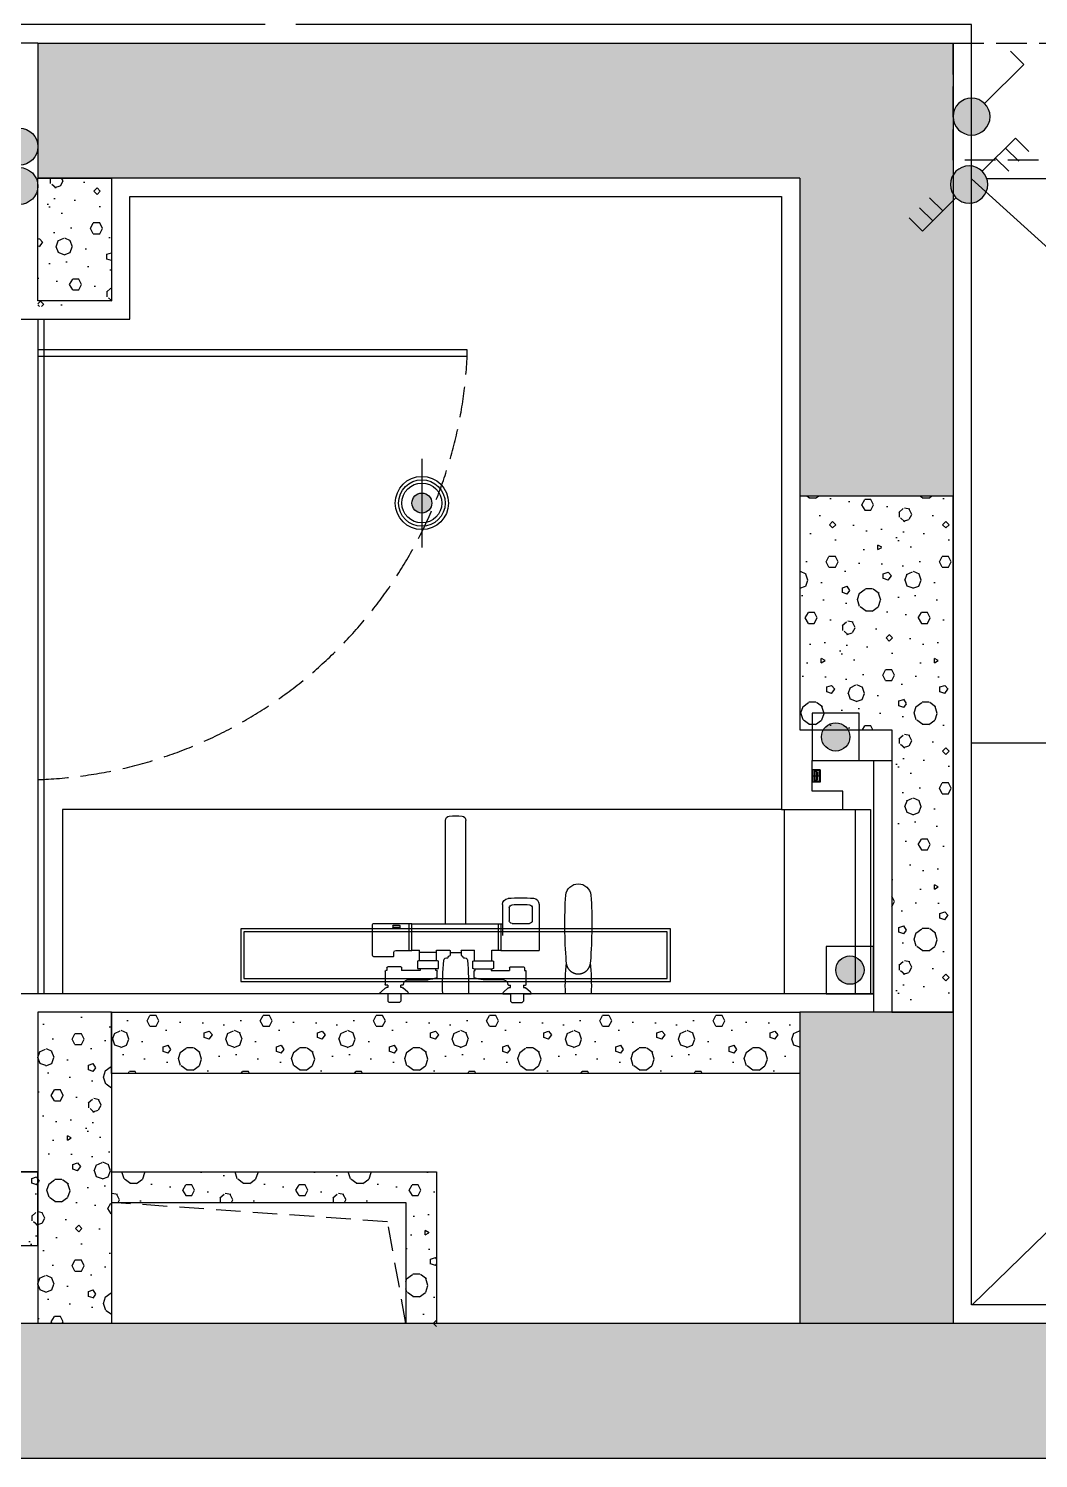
# Model space of a CAD drawing. Header units: millimetres. Extents: x -108767 to 78913, y -380878 to 1470.
# Drawn here: x -47165 to -45519, y -193788 to -191459 of the extents above; entities that cross this region are included whole.
import ezdxf

# ---------------------------------------------------------------- set-up
doc = ezdxf.new("R2010")
doc.units = ezdxf.units.MM
doc.header["$LTSCALE"] = 10
doc.set_wipeout_variables(frame=1)
for name, pattern in [('DASH', [0.35, 0.25, -0.1]), ('DASHED', [0.75, 0.5, -0.25]), ('DOTE', [2.42, 2, -0.2, 0.02, -0.2])]:
    doc.linetypes.add(name, pattern=pattern)
for name, color, linetype in [('FF-TEXT', 50, 'Continuous'), ('NW-01-stair(楼梯)', 87, 'Continuous'), ('NW-01-wall(原有墙体)', 255, 'Continuous'), ('NW-01-完成面', 43, 'Continuous'), ('NW-01wall(新墙体)', 140, 'Continuous'), ('NW-01梁', 4, 'Continuous'), ('NW-02-light(平面灯具)', 12, 'Continuous'), ('NW-02-厨卫具', 44, 'Continuous'), ('NW-02-玻璃隔断', 145, 'Continuous'), ('NW-02不到底不到顶家具', 54, 'Continuous'), ('NW-04-light(天花灯具)', 1, 'Continuous'), ('NW-04-天花造型粗线', 163, 'Continuous'), ('NW-door(门扇)', 12, 'Continuous'), ('NW-完成面（用于平面）', 43, 'Continuous'), ('NW-开关插座', 117, 'Continuous'), ('NW-开关面板', 147, 'Continuous'), ('NW-强弱电插座', 223, 'Continuous'), ('NW-强电插座', 223, 'Continuous'), ('PM-02家具', 3, 'Continuous'), ('PM-26地漏', 4, 'Continuous'), ('平面图', 7, 'Continuous')]:
    doc.layers.add(name, color=color, linetype=linetype)
doc.styles.get("Standard").update_dxf_attribs({"font": ''})
doc.styles.add('宋体', font='', dxfattribs={"width": 0.8})
doc.styles.get('Standard').set_extended_font_data('SimSun')
doc.styles.get('宋体').set_extended_font_data('SimSun')
doc.linetypes.add('铝质LED灯条', pattern='A,12.7,-5.08,["AL.LED",宋体,S=2.54,R=0,X=-2.54,Y=-1.27],-10', length=27.78)
pattern_1 = [(0, (54.42, -56.26), (92.2296, 184.45919), [0, -184.45919]), (0, (-53.5, -81.16), (92.2296, 184.45919), [0, -184.45919]), (0, (6.46, -83), (92.2296, 184.45919), [0, -184.45919]), (0, (71.94, -28.6), (92.2296, 184.45919), [0, -184.45919]), (0, (-4.61, -92.23), (92.2296, 184.45919), [0, -184.45919]), (0, (90.39, 87.62), (92.2296, 184.45919), [0, -184.45919]), (0, (34.12, 72.86), (92.2296, 184.45919), [0, -184.45919]), (0, (63.64, 49.8), (92.2296, 184.45919), [0, -184.45919]), (0, (-86.7, 46.11), (92.2296, 184.45919), [0, -184.45919]), (0, (3.69, 37.81), (92.2296, 184.45919), [0, -184.45919]), (0, (-31.36, -9.22), (92.2296, 184.45919), [0, -184.45919]), (0, (-29.51, -78.4), (92.2296, 184.45919), [0, -184.45919]), (0, (39.66, -85.77), (92.2296, 184.45919), [0, -184.45919]), (0, (90.39, -4.61), (92.2296, 184.45919), [0, -184.45919]), (0, (-82.08, -33.2), (92.2296, 184.45919), [0, -184.45919]), (0, (-66.4, -1.84), (92.2296, 184.45919), [0, -184.45919]), (0, (5.53, -14.76), (92.2296, 184.45919), [0, -184.45919]), (0, (-20.29, -41.5), (92.2296, 184.45919), [0, -184.45919]), (0, (-35.05, 19.37), (92.2296, 184.45919), [0, -184.45919]), (0, (-11.99, 88.54), (92.2296, 184.45919), [0, -184.45919]), (0, (-74.7, -71.94), (92.2296, 184.45919), [0, -184.45919]), (0, (26.75, 50.73), (92.2296, 184.45919), [0, -184.45919]), (0, (-59.03, 53.5), (92.2296, 184.45919), [0, -184.45919]), (0, (-73.78, 77.47), (92.2296, 184.45919), [0, -184.45919]), (130.601294, (79.054, 29.865), (-461.1479683, 553.37757044), [8.09824, -3393.16109]), (18.434949, (65.878, 33.378), (461.1479726, 184.4591883), [8.33302, -1158.28932]), (90, (65.88, 25.47), (92.229595, 184.45919), [7.9054, -361.01297]), (161.565051, (73.784, 22.838), (-461.1479766, 184.459176), [8.33302, -1158.28932]), (53.130102, (73.784, 22.838), (92.229595, 184.459189), [8.78377, -913.51216]), (135, (80.81, -71.15), (-92.229606, 184.459177), [7.45328, -514.2761]), (45, (70.27, -71.15), (92.229594, 184.459189), [7.45328, -514.2761]), (135, (75.54, -76.42), (-92.229606, 184.459177), [7.45328, -514.2761]), (45, (75.54, -76.42), (92.229594, 184.459189), [7.45328, -514.2761]), (116.56505, (-7.9, 52.7), (-1e-05, 368.91837), [9.82055, -196.41107]), (180, (-12.3, 61.49), (-92.2296, 184.45919), [10.54053, -173.91866]), (63.43495, (-27.23, 52.7), (1e-07, 368.91838), [9.82055, -196.41107]), (116.56505, (-22.84, 43.92), (-1e-05, 368.91837), [9.82055, -196.41107]), (0, (-22.84, 43.92), (92.2296, 184.45919), [10.54053, -173.91866]), (63.43495, (-12.3, 43.92), (1e-07, 368.91838), [9.82055, -196.41107]), (107.102728, (61.4864, -9.662), (-276.6887736, 922.29594868), [11.94722, -5005.8852]), (143.972626, (57.973, 1.757), (-1752.362276, 1291.2143235), [11.94722, -2496.96889]), (180, (48.31, 8.78), (-92.2296, 184.45919), [11.4189, -173.04028]), (36.027373, (27.23, 1.757), (1752.3622853, 1291.2143111), [11.94722, -2496.96889]), (71.565051, (23.716, -8.784), (276.6887854, 922.2959447), [11.11069, -1155.51165]), (107.102728, (27.23, -20.203), (-276.6887736, 922.29594868), [11.94722, -5005.8852]), (143.972626, (36.892, -27.23), (-1752.362276, 1291.2143235), [11.94722, -2496.96889]), (0, (36.9, -27.23), (92.2296, 184.45919), [11.4189, -173.04028]), (36.027373, (48.311, -27.23), (1752.3622853, 1291.2143111), [11.94722, -2496.96889]), (71.565051, (57.973, -20.203), (276.6887854, 922.2959447), [11.11069, -1155.51165]), (150.255118, (63.243, 76.419), (-276.6887842, 184.4591867), [7.0817, -1480.07582]), (90, (57.09, 72.905), (92.229595, 184.45919), [7.02702, -361.89135]), (29.744881, (57.095, 72.905), (276.6887837, 184.4591882), [7.0817, -1480.07582]), (116.56505, (20.2, -54.46), (-1e-05, 368.91837), [9.82055, -196.41107]), (168.690067, (15.81, -45.676), (-830.0663521, 184.4591846), [8.95772, -1872.16411]), (41.185925, (0, -50.0675), (2305.7398558, 2029.05106764), [9.33728, -3912.31871]), (90, (0, -58.85), (92.229595, 184.45919), [8.78377, -360.1346]), (138.814074, (7.027, -65), (-2305.7398288, 2029.0510983), [9.33728, -3912.31871]), (16.699244, (7.027, -65), (3043.57661373, 922.29594078), [9.17053, -3842.45037]), (60.945396, (15.811, -62.365), (92.22959487, 184.45918847), [9.04345, -3789.20364]), (109.983106, (-57.0945, 22.838), (-461.14797504, 1291.2143218), [10.28114, -4307.79774]), (155.556045, (-60.608, 32.5), (-1198.98473437, 553.3775561), [10.61347, -4447.04414]), (24.4439547, (-79.932, 32.5), (1198.9847304, 553.37756493), [10.61347, -4447.04414]), (70.0168934, (-83.446, 22.838), (461.1479747, 1291.214322), [10.28114, -4307.79774]), (109.983106, (-79.932, 13.176), (-461.14797504, 1291.2143218), [10.28114, -4307.79774]), (160.016893, (-70.27, 9.662), (-461.1479749, 184.4591814), [10.28114, -2148.75827]), (19.9831065, (-70.27, 9.662), (461.147972, 184.4591895), [10.28114, -2148.75827]), (70.0168934, (-60.608, 13.176), (461.1479747, 1291.214322), [10.28114, -4307.79774]), (122.005383, (11.419, 6.149), (-92.2296072, 184.4591801), [8.2866, -1731.89791]), (18.434949, (-0.878, 10.54), (461.1479726, 184.4591883), [8.33302, -1158.28932]), (90, (-0.88, 2.635), (92.229595, 184.45919), [7.9054, -361.01297]), (161.565051, (7.027, 0), (-461.1479766, 184.459176), [8.33302, -1158.28932]), (54.462322, (7.027, 0), (645.6071612, 922.2959445), [7.55608, -3165.99978]), (116.56505, (-42.16, -38.65), (-1e-05, 368.91837), [9.82055, -196.41107]), (180, (-46.55, -29.86), (-92.2296, 184.45919), [9.66215, -174.79703]), (59.036243, (-61.486, -38.649), (92.2295948, 184.4591881), [10.24355, -2140.9016]), (120.963756, (-56.216, -47.432), (-92.2296071, 184.4591806), [10.24355, -2140.9016]), (0, (-56.22, -47.43), (92.2296, 184.45919), [9.66215, -174.79703]), (63.43495, (-46.55, -47.43), (1e-07, 368.91838), [9.82055, -196.41107])]
pattern_2 = [(0, (-2096.75, -2299.7), (92.2296, 184.45919), [0, -184.45919]), (0, (-2204.66, -2324.6), (92.2296, 184.45919), [0, -184.45919]), (0, (-2144.7, -2326.44), (92.2296, 184.45919), [0, -184.45919]), (0, (-2079.22, -2272.03), (92.2296, 184.45919), [0, -184.45919]), (0, (-2155.77, -2335.67), (92.2296, 184.45919), [0, -184.45919]), (0, (-2060.78, -2155.82), (92.2296, 184.45919), [0, -184.45919]), (0, (-2117.04, -2170.57), (92.2296, 184.45919), [0, -184.45919]), (0, (-2087.52, -2193.63), (92.2296, 184.45919), [0, -184.45919]), (0, (-2237.86, -2197.32), (92.2296, 184.45919), [0, -184.45919]), (0, (-2147.47, -2205.62), (92.2296, 184.45919), [0, -184.45919]), (0, (-2182.52, -2252.66), (92.2296, 184.45919), [0, -184.45919]), (0, (-2180.68, -2321.83), (92.2296, 184.45919), [0, -184.45919]), (0, (-2111.5, -2329.21), (92.2296, 184.45919), [0, -184.45919]), (0, (-2060.78, -2248.05), (92.2296, 184.45919), [0, -184.45919]), (0, (-2233.25, -2276.64), (92.2296, 184.45919), [0, -184.45919]), (0, (-2217.57, -2245.28), (92.2296, 184.45919), [0, -184.45919]), (0, (-2145.63, -2258.2), (92.2296, 184.45919), [0, -184.45919]), (0, (-2171.45, -2284.94), (92.2296, 184.45919), [0, -184.45919]), (0, (-2186.21, -2224.07), (92.2296, 184.45919), [0, -184.45919]), (0, (-2163.15, -2154.9), (92.2296, 184.45919), [0, -184.45919]), (0, (-2225.87, -2315.37), (92.2296, 184.45919), [0, -184.45919]), (0, (-2124.42, -2192.71), (92.2296, 184.45919), [0, -184.45919]), (0, (-2210.19, -2189.94), (92.2296, 184.45919), [0, -184.45919]), (0, (-2224.95, -2165.96), (92.2296, 184.45919), [0, -184.45919]), (130.601294, (-2072.108, -2213.571), (-461.1479683, 553.37757044), [8.09824, -3393.1611]), (18.434949, (-2085.284, -2210.058), (461.1479726, 184.4591883), [8.33302, -1158.28932]), (90, (-2085.28, -2217.96), (92.229595, 184.45919), [7.9054, -361.01297]), (161.565051, (-2077.378, -2220.598), (-461.1479766, 184.459176), [8.33302, -1158.28932]), (53.130102, (-2077.38, -2220.598), (92.229595, 184.459189), [8.78377, -913.51216]), (135, (-2070.35, -2314.584), (-92.229606, 184.459177), [7.45328, -514.2761]), (45, (-2080.89, -2314.584), (92.229594, 184.459189), [7.45328, -514.2761]), (135, (-2075.62, -2319.855), (-92.229606, 184.459177), [7.45328, -514.2761]), (45, (-2075.62, -2319.855), (92.229594, 184.459189), [7.45328, -514.2761]), (116.56505, (-2159.07, -2190.73), (-1e-05, 368.91837), [9.82055, -196.41107]), (180, (-2163.46, -2181.95), (-92.2296, 184.45919), [10.54053, -173.91866]), (63.43495, (-2178.4, -2190.73), (1e-07, 368.91838), [9.82055, -196.41107]), (116.56505, (-2174, -2199.52), (-1e-05, 368.91837), [9.82055, -196.41107]), (0, (-2174, -2199.52), (92.2296, 184.45919), [10.54053, -173.91866]), (63.43495, (-2163.46, -2199.52), (1e-07, 368.91838), [9.82055, -196.41107]), (107.102728, (-2089.676, -2253.098), (-276.6887736, 922.29594868), [11.94722, -5005.8852]), (143.972626, (-2093.189, -2241.679), (-1752.362276, 1291.2143235), [11.94722, -2496.96889]), (180, (-2102.85, -2234.65), (-92.2296, 184.45919), [11.4189, -173.04028]), (36.027373, (-2123.932, -2241.679), (1752.3622853, 1291.2143111), [11.94722, -2496.96889]), (71.565051, (-2127.446, -2252.22), (276.6887854, 922.2959447), [11.11069, -1155.51165]), (107.102728, (-2123.9324, -2263.6385), (-276.6887736, 922.29594868), [11.94722, -5005.8852]), (143.972626, (-2114.27, -2270.666), (-1752.362276, 1291.2143235), [11.94722, -2496.96889]), (0, (-2114.27, -2270.67), (92.2296, 184.45919), [11.4189, -173.04028]), (36.027373, (-2102.851, -2270.666), (1752.3622853, 1291.2143111), [11.94722, -2496.96889]), (71.565051, (-2093.19, -2263.639), (276.6887854, 922.2959447), [11.11069, -1155.51165]), (150.255118, (-2087.92, -2167.017), (-276.6887842, 184.4591867), [7.0817, -1480.07582]), (90, (-2094.07, -2170.53), (92.229595, 184.45919), [7.02702, -361.89135]), (29.744881, (-2094.068, -2170.53), (276.6887837, 184.4591882), [7.0817, -1480.07582]), (116.56505, (-2130.96, -2297.9), (-1e-05, 368.91837), [9.82055, -196.41107]), (168.690067, (-2135.351, -2289.111), (-830.0663521, 184.4591846), [8.95772, -1872.16411]), (41.185925, (-2151.162, -2293.503), (2305.7398558, 2029.05106764), [9.33728, -3912.31871]), (90, (-2151.16, -2302.29), (92.229595, 184.45919), [8.78377, -360.1346]), (138.814074, (-2144.135, -2308.436), (-2305.7398288, 2029.0510983), [9.33728, -3912.31871]), (16.699244, (-2144.135, -2308.436), (3043.57661373, 922.29594078), [9.17053, -3842.45037]), (60.945396, (-2135.351, -2305.801), (92.22959487, 184.45918847), [9.04345, -3789.20364]), (109.983106, (-2208.2566, -2220.598), (-461.14797504, 1291.2143218), [10.28114, -4307.79774]), (155.556045, (-2211.77, -2210.936), (-1198.98473437, 553.3775561), [10.61347, -4447.04414]), (24.4439547, (-2231.0944, -2210.936), (1198.9847304, 553.37756493), [10.61347, -4447.04414]), (70.0168934, (-2234.608, -2220.598), (461.1479747, 1291.214322), [10.28114, -4307.79774]), (109.983106, (-2231.0944, -2230.26), (-461.14797504, 1291.2143218), [10.28114, -4307.79774]), (160.016893, (-2221.432, -2233.774), (-461.1479749, 184.4591814), [10.28114, -2148.75827]), (19.9831065, (-2221.432, -2233.774), (461.147972, 184.4591895), [10.28114, -2148.75827]), (70.0168934, (-2211.77, -2230.26), (461.1479747, 1291.214322), [10.28114, -4307.79774]), (122.005383, (-2139.743, -2237.287), (-92.2296072, 184.4591801), [8.2866, -1731.89791]), (18.434949, (-2152.04, -2232.895), (461.1479726, 184.4591883), [8.33302, -1158.28932]), (90, (-2152.04, -2240.8), (92.229595, 184.45919), [7.9054, -361.01297]), (161.565051, (-2144.135, -2243.436), (-461.1479766, 184.459176), [8.33302, -1158.28932]), (54.462322, (-2144.135, -2243.436), (645.6071612, 922.2959445), [7.55608, -3165.99978]), (116.56505, (-2193.32, -2282.08), (-1e-05, 368.91837), [9.82055, -196.41107]), (180, (-2197.72, -2273.3), (-92.2296, 184.45919), [9.66215, -174.79703]), (59.036243, (-2212.648, -2282.084), (92.2295948, 184.4591881), [10.24355, -2140.9016]), (120.963756, (-2207.378, -2290.868), (-92.2296071, 184.4591806), [10.24355, -2140.9016]), (0, (-2207.38, -2290.87), (92.2296, 184.45919), [9.66215, -174.79703]), (63.43495, (-2197.72, -2290.87), (1e-07, 368.91838), [9.82055, -196.41107])]

# ---------------------------------------------------------------- blocks, each defined once
blk = doc.blocks.new('2.7_C-001')
at = {"color": 8}
for p, q in [((-11.05, -0.22), (-10.82, 0)), ((-9.17, 0), (-10.82, 0)), ((9.17, 0), (10.82, 0)), ((11.05, -0.22), (10.82, 0)), ((-11.05, -1.4), (-12.3, -1.4)), ((-12.3, -1.4), (-12.3, -1.48)), ((-12.21, -1.68), (-11.41, -2.35)), ((-11.05, -1.4), (-11.05, -0.22)), ((-8.95, -0.22), (-9.17, 0)), ((-8.95, -1.4), (-8.95, -0.22)), ((-7.7, -1.4), (-8.95, -1.4)), ((-7.79, -1.68), (-8.59, -2.35)), ((-7.7, -1.4), (-7.7, -1.48)), ((2.09, -1.4), (-2.09, -1.4)), ((7.7, -1.4), (8.95, -1.4)), ((7.7, -1.4), (7.7, -1.48)), ((7.79, -1.68), (8.59, -2.35)), ((8.95, -0.22), (9.17, 0)), ((8.95, -1.4), (8.95, -0.22)), ((11.05, -1.4), (11.05, -0.22)), ((11.05, -1.4), (12.3, -1.4)), ((12.21, -1.68), (11.41, -2.35)), ((12.3, -1.4), (12.3, -1.48)), ((22.09, -1.4), (17.91, -1.4)), ((-11.47, -5.1), (-11.47, -2.9)), ((-11.05, -2.8), (-11.37, -2.8)), ((-11.05, -2.4), (-11.28, -2.4)), ((-11.05, -2.8), (-11.05, -2.4)), ((-8.72, -2.4), (-8.95, -2.4)), ((-8.95, -2.4), (-8.95, -2.8)), ((-8.62, -2.8), (-8.95, -2.8)), ((-7.88, -3.7), (-4.5, -3.7)), ((-3.02, -4.09), (-3.02, -5.1)), ((3.02, -4.09), (3.02, -5.1)), ((7.88, -3.7), (4.5, -3.7)), ((8.62, -2.8), (8.95, -2.8)), ((8.72, -2.4), (8.95, -2.4)), ((8.95, -2.4), (8.95, -2.8)), ((11.05, -2.4), (11.28, -2.4)), ((11.05, -2.8), (11.05, -2.4)), ((11.05, -2.8), (11.37, -2.8)), ((11.47, -5.1), (11.47, -2.9)), ((-11.21, -5.2), (-11.37, -5.2)), ((-11.23, -5.2), (-11.23, -5.2)), ((-11.23, -5.2), (-11.2, -5.2)), ((-11.2, -5.65), (-11.2, -5.2)), ((-8.95, -5.8), (-11.05, -5.8)), ((-8.8, -5.65), (-8.8, -5.2)), ((-5.78, -5.2), (-8.8, -5.2)), ((-6.2, -5.54), (-6.03, -5.44)), ((-6.2, -6.69), (-6.2, -5.54)), ((-6.03, -6.79), (-6.2, -6.69)), ((-2.98, -5.44), (-6.03, -5.44)), ((-2.98, -6.79), (-6.03, -6.79)), ((-5.9, -6.79), (-5.9, -8.49)), ((-5.78, -5.44), (-5.78, -5.2)), ((-3.12, -5.2), (-3.21, -5.2)), ((-3.21, -5.2), (-3.21, -5.44)), ((-3.1, -6.79), (-3.1, -6.79)), ((-3.1, -6.79), (-3.1, -8.49)), ((-2.98, -5.44), (-2.8, -5.54)), ((-2.8, -6.69), (-2.98, -6.79)), ((-2.8, -5.54), (-2.8, -6.69)), ((2.98, -5.44), (2.8, -5.54)), ((2.8, -5.54), (2.8, -6.69)), ((2.8, -6.69), (2.98, -6.79)), ((2.98, -5.44), (6.02, -5.44)), ((2.98, -6.79), (6.02, -6.79)), ((3.1, -6.79), (3.1, -6.79)), ((3.1, -6.79), (3.1, -8.49)), ((3.12, -5.2), (3.21, -5.2)), ((3.21, -5.2), (3.21, -5.44)), ((5.78, -5.2), (8.8, -5.2)), ((5.78, -5.44), (5.78, -5.2)), ((5.9, -6.79), (5.9, -8.49)), ((6.2, -5.54), (6.02, -5.44)), ((6.02, -6.79), (6.2, -6.69)), ((6.2, -6.69), (6.2, -5.54)), ((8.8, -5.65), (8.8, -5.2)), ((8.95, -5.8), (11.05, -5.8)), ((11.2, -5.65), (11.2, -5.2)), ((11.22, -5.2), (11.2, -5.2)), ((11.21, -5.2), (11.37, -5.2)), ((11.22, -5.2), (11.22, -5.2)), ((-13.55, -7.65), (-13.55, -12.68)), ((-13.4, -7.5), (-10.1, -7.5)), ((-10.05, -7.55), (-10.05, -8.17)), ((-9.75, -8.47), (-7.15, -8.47)), ((-7.55, -8.47), (-7.55, -12.83)), ((-7.15, -8.47), (-7.15, -12.83)), ((-7.15, -8.49), (-5.9, -8.49)), ((-3.1, -8.15), (-5.9, -8.15)), ((-3.1, -8.49), (-0.98, -8.49)), ((-1.1, -7.52), (-0.88, -7.65)), ((-0.88, -8.39), (-0.88, -7.65)), ((-0.88, -8.15), (0.88, -8.15)), ((0.88, -7.65), (1.1, -7.52)), ((0.88, -8.39), (0.88, -7.65)), ((0.97, -8.49), (3.1, -8.49)), ((5.9, -8.49), (7.35, -8.49)), ((7, -8.49), (7, -12.81)), ((7.34, -8.59), (7.35, -8.59)), ((7.34, -8.62), (7.35, -8.62)), ((7.35, -8.47), (13.6, -8.47)), ((7.35, -12.81), (7.35, -8.47)), ((13.6, -15.96), (13.6, -8.47)), ((7.65, -15.95), (7.65, -10.88)), ((-13.4, -12.83), (-7.15, -12.83)), ((-9.07, -12.02), (-10.26, -12.02)), ((-10.26, -12.49), (-10.26, -12.02)), ((-9.07, -12.49), (-9.07, -12.02)), ((-7.6, -12.83), (-7.6, -12.83)), ((-7.15, -12.81), (7.65, -12.81)), ((-1.65, -12.81), (-1.65, -29.65)), ((1.65, -12.81), (1.65, -29.65)), ((6.21, -12.81), (6.22, -12.81)), ((7.34, -12.68), (7.35, -12.68)), ((7.34, -12.71), (7.35, -12.71)), ((8.75, -15.41), (8.75, -13.31)), ((9.2, -12.86), (12.05, -12.86)), ((12.5, -15.41), (12.5, -13.31))]:
    blk.add_line(p, q, dxfattribs=at)
blk.add_lwpolyline([(18.04, -6.68, 0.033424), (17.94, -17.49)], format="xyb", dxfattribs=at)
blk.add_polyline3d([(21.96, -6.68, 0), (21.96, -6.63, 0), (21.96, -6.58, 0), (21.95, -6.52, 0), (21.95, -6.47, 0), (21.94, -6.42, 0), (21.94, -6.37, 0), (21.93, -6.32, 0), (21.92, -6.27, 0), (21.91, -6.22, 0), (21.9, -6.17, 0), (21.89, -6.12, 0), (21.88, -6.07, 0), (21.86, -6.02, 0), (21.84, -5.97, 0), (21.83, -5.93, 0), (21.81, -5.88, 0), (21.79, -5.83, 0), (21.77, -5.78, 0), (21.75, -5.74, 0), (21.73, -5.69, 0), (21.7, -5.65, 0), (21.68, -5.6, 0), (21.66, -5.56, 0), (21.63, -5.52, 0), (21.6, -5.47, 0), (21.57, -5.43, 0), (21.54, -5.39, 0), (21.51, -5.35, 0), (21.48, -5.31, 0), (21.45, -5.27, 0), (21.42, -5.24, 0), (21.39, -5.2, 0), (21.35, -5.16, 0), (21.32, -5.13, 0), (21.28, -5.1, 0), (21.24, -5.06, 0), (21.21, -5.03, 0), (21.17, -5, 0), (21.13, -4.97, 0), (21.09, -4.94, 0), (21.05, -4.91, 0), (21.01, -4.89, 0), (20.97, -4.86, 0), (20.92, -4.84, 0), (20.88, -4.81, 0), (20.84, -4.79, 0), (20.79, -4.77, 0), (20.75, -4.75, 0), (20.71, -4.73, 0), (20.66, -4.71, 0), (20.61, -4.69, 0), (20.57, -4.68, 0), (20.52, -4.66, 0), (20.48, -4.65, 0), (20.43, -4.64, 0), (20.38, -4.63, 0), (20.33, -4.62, 0), (20.29, -4.61, 0), (20.24, -4.6, 0), (20.19, -4.6, 0), (20.14, -4.59, 0), (20.1, -4.59, 0), (20.05, -4.59, 0), (20, -4.59, 0), (19.95, -4.59, 0), (19.9, -4.59, 0), (19.86, -4.59, 0), (19.81, -4.6, 0), (19.76, -4.6, 0), (19.71, -4.61, 0), (19.67, -4.62, 0), (19.62, -4.63, 0), (19.57, -4.64, 0), (19.52, -4.65, 0), (19.48, -4.66, 0), (19.43, -4.68, 0), (19.39, -4.69, 0), (19.34, -4.71, 0), (19.29, -4.73, 0), (19.25, -4.75, 0), (19.21, -4.77, 0), (19.16, -4.79, 0), (19.12, -4.81, 0), (19.08, -4.84, 0), (19.03, -4.86, 0), (18.99, -4.89, 0), (18.95, -4.91, 0), (18.91, -4.94, 0), (18.87, -4.97, 0), (18.83, -5, 0), (18.79, -5.03, 0), (18.76, -5.06, 0), (18.72, -5.1, 0), (18.68, -5.13, 0), (18.65, -5.16, 0), (18.61, -5.2, 0), (18.58, -5.24, 0), (18.55, -5.27, 0), (18.52, -5.31, 0), (18.49, -5.35, 0), (18.46, -5.39, 0), (18.43, -5.43, 0), (18.4, -5.47, 0), (18.37, -5.52, 0), (18.34, -5.56, 0), (18.32, -5.6, 0), (18.3, -5.65, 0), (18.27, -5.69, 0), (18.25, -5.74, 0), (18.23, -5.78, 0), (18.21, -5.83, 0), (18.19, -5.88, 0), (18.17, -5.93, 0), (18.16, -5.97, 0), (18.14, -6.02, 0), (18.13, -6.07, 0), (18.11, -6.12, 0), (18.1, -6.17, 0), (18.09, -6.22, 0), (18.08, -6.27, 0), (18.07, -6.32, 0), (18.06, -6.37, 0), (18.06, -6.42, 0), (18.05, -6.47, 0), (18.05, -6.52, 0), (18.04, -6.58, 0), (18.04, -6.63, 0), (18.04, -6.68, 0)], dxfattribs=at)
for centre, radius, start, end in [((-12.05, -1.48), 0.25, 180, 229.8991), ((-7.95, -1.48), 0.25, 310.1009, 0), ((36.96, -2.85), 39.08, 177.8733, 185.8818), ((-36.96, -2.85), 39.08, 354.1182, 2.1267), ((7.95, -1.48), 0.25, 180, 229.8991), ((12.05, -1.48), 0.25, 310.1009, 0), ((56.96, -2.85), 39.08, 177.8733, 185.348), ((-16.96, -2.85), 39.08, 354.652, 2.1267), ((-11.37, -2.9), 0.1, 89.9968, 179.9968), ((-11.28, -2.2), 0.2, 229.8991, 270), ((-8.72, -2.2), 0.2, 270, 310.1009), ((-8.62, -2.9), 0.1, 4.9086, 89.9968), ((-7.59, -2.81), 0.935, 184.9086, 251.8632), ((-4.5, -7.2), 3.5, 66.1425, 89.9968), ((-3.12, -4.09), 0.1, 359.9968, 66.1425), ((3.12, -4.09), 0.1, 113.8575, 180.0032), ((4.5, -7.2), 3.5, 90.0032, 113.8575), ((7.59, -2.81), 0.935, 288.1368, 355.0914), ((8.62, -2.9), 0.1, 90.0032, 175.0914), ((8.72, -2.2), 0.2, 229.8991, 270), ((11.28, -2.2), 0.2, 270, 310.1009), ((11.37, -2.9), 0.1, 0.0032, 90.0032), ((-11.37, -5.1), 0.1, 179.9968, 269.9968), ((-11.05, -5.65), 0.15, 180, 270), ((-8.95, -5.65), 0.15, 270, 0), ((-3.12, -5.1), 0.1, 267.1308, 359.9968), ((-1.42, -6.8), 0.5, 185.8818, 231.8718), ((1.42, -6.8), 0.5, 308.1282, 354.1182), ((3.12, -5.1), 0.1, 180.0032, 272.8692), ((8.95, -5.65), 0.15, 180, 270), ((11.05, -5.65), 0.15, 270, 0), ((11.37, -5.1), 0.1, 270.0032, 0.0032), ((-58.73, -12.8), 80.93, 356.6814, 4.3387), ((-13.4, -7.65), 0.15, 90, 180), ((-10.1, -7.55), 0.05, 0, 90), ((-9.75, -8.17), 0.3, 180, 270), ((-1.36, -6.04), 1.22, 252.2321, 274.3519), ((0, -6.65), 1.4, 205.4773, 218.2126), ((-0.98, -8.39), 0.1, 270, 0), ((0.97, -8.39), 0.1, 180, 270), ((0, -6.65), 1.4, 321.7861, 334.5228), ((1.36, -6.04), 1.22, 265.6471, 287.7679), ((-13.4, -12.68), 0.15, 180, 270), ((-10.18, -12.12), 0.0938, 209.0373, 252.3079), ((-10.18, -12.44), 0.0938, 209.0373, 252.3079), ((-9.91, -11.26), 1, 252.3079, 262.9459), ((-9.91, -11.58), 1, 252.3079, 262.9459), ((-9.66, -9.3), 2.98, 262.9459, 277.0541), ((-9.66, -9.62), 2.98, 262.9459, 277.0541), ((-9.42, -11.26), 1, 277.0541, 287.6921), ((-9.42, -11.58), 1, 277.0541, 287.6921), ((-9.15, -12.12), 0.0938, 287.6921, 330.9627), ((-9.15, -12.44), 0.0938, 287.6921, 330.9627), ((9.2, -13.31), 0.45, 90, 180), ((12.05, -13.31), 0.45, 360, 90), ((8.65, -15.95), 1, 180, 264.6674), ((9.25, -15.4), 0.5, 180, 265.9711), ((10.65, 4.45), 20.4, 265.9711, 273.8952), ((12, -15.4), 0.5, 273.8952, 360), ((12.6, -15.96), 1, 275.2087, 0), ((10.65, 5.45), 22.5, 264.6674, 275.2241), ((20, -17.25), 2.07, 186.5515, 353.4485), ((-0.95, -29.65), 0.7, 180, 261.1861), ((0.95, -29.65), 0.7, 278.8139, 0), ((0, -23.52), 6.9, 261.1861, 278.8139)]:
    blk.add_arc(centre, radius, start, end, dxfattribs=at)
blk = doc.blocks.new('A$C3F3C3A1A')
at = {"layer": 'PM-02家具', "color": 8}
for p, q in [((25, 7.5), (-25, 7.5)), ((0, -10.5), (0, 25.5))]:
    blk.add_line(p, q, dxfattribs=at)
at = {"layer": 'PM-02家具', "color": 12}
for points in [[(20, 15), (-20, 15), (-20, 0), (20, 0)], [(-12, 15), (-18.2, 15), (-18.2, 17.5), (-12, 17.5)], [(-4.4, 15), (-10.6, 15), (-10.6, 17.5), (-4.4, 17.5)], [(3.1, 15), (-3.1, 15), (-3.1, 17.5), (3.1, 17.5)], [(5, 15), (11.2, 15), (11.2, 17.5), (5, 17.5)], [(12.5, 15), (18.7, 15), (18.7, 17.5), (12.5, 17.5)]]:
    blk.add_lwpolyline(points, close=True, dxfattribs=at)
blk = doc.blocks.new('egfdfsdss')
blk.add_wipeout([(-42623.9, -173749.1), (-42603.9, -173749.1), (-42603.9, -173762.4), (-42623.9, -173762.4)])
at = {"layer": 'NW-01-完成面', "color": 251}
for points in [[(-42623.9, -173749.1), (-42603.9, -173749.1), (-42603.9, -173762.4), (-42623.9, -173762.4)], [(-42622.5, -173751.7), (-42605.2, -173751.7), (-42605.2, -173761.1), (-42622.5, -173761.1)]]:
    blk.add_lwpolyline(points, close=True, dxfattribs=at)
at = {"layer": 'NW-01-完成面', "extrusion": (0, 0, -1), "xscale": 0.3506010712517635, "yscale": 0.3506010712517635, "zscale": -0.3506010712517634, "rotation": 180.0000338488528}
blk.add_blockref('A$C3F3C3A1A', (42613.9, -173751.7), dxfattribs=at)
blk = doc.blocks.new('防水筒灯')
h = blk.add_hatch(color=250)
h.paths.add_polyline_path([(0, 0), (0, 30, 0.414214), (-30, 0)])
h.paths.add_polyline_path([(0, -30), (0, 0), (-30, 0, 0.414214)])
h.paths.add_polyline_path([(30, 0), (0, 0), (0, -30, 0.414214)])
h.paths.add_polyline_path([(30, 0, 0.414214), (0, 30), (0, 0)])
at = {"color": 250, "linetype": 'DOTE', "ltscale": 25}
blk.add_line((0, 133.3), (0, -133.3), dxfattribs=at)
blk.add_lwpolyline([(-133.3, 0, 0, 0, 0), (133.3, 0, 40, 40, 0)], format="xyseb", dxfattribs=at)
for radius in [80, 30]:
    blk.add_circle((0, 0), radius)
at = {"color": 250}
for radius in [70, 60]:
    blk.add_circle((0, 0), radius, dxfattribs=at)
blk = doc.blocks.new('*U242')
at = {"layer": 'NW-04-light(天花灯具)', "color": 1, "linetype": 'DASH', "ltscale": 15, "xscale": 0.0144, "yscale": 0.0144, "zscale": 0.0144}
blk.add_blockref('防水筒灯', (150846.456, -14076.759), dxfattribs=at)
blk = doc.blocks.new('*U61')
h = blk.add_hatch(color=256)
h.dxf.hatch_style = 1
edge = h.paths.add_edge_path()
edge.add_arc((0, 40), 30, 0, 360)
blk.add_lwpolyline([(-50, -10), (50, -10), (50, 90), (-50, 90)], close=True)
blk.add_circle((0, 40), 30)
blk = doc.blocks.new('*U264')
at = {"layer": 'NW-强电插座', "xscale": 0.7704166666280803, "yscale": 0.7704166666280803, "zscale": 0.7704166666280803}
blk.add_blockref('*U61', (225.9, 1986.4), dxfattribs=at)
blk = doc.blocks.new('_LINKPT1')
blk.add_line((0, 0), (0, 0))
blk = doc.blocks.new('fgregrt')
at = {"layer": 'NW-开关面板'}
for p, q in [((5135.442, -371.785), (5136.157, -371.071)), ((5137.561, -373.904), (5135.442, -371.785))]:
    blk.add_line(p, q, dxfattribs=at)
blk.add_circle((5138.269, -374.612), 1.001, dxfattribs=at)
for points in [[(5137.267, -374.612), (5137.267, -374.612), (5137.402, -375.112), (5137.402, -374.111)], [(5137.402, -375.112), (5137.402, -374.111), (5137.768, -375.479), (5137.768, -373.745)], [(5137.768, -375.479), (5137.768, -373.745), (5138.269, -375.613), (5138.269, -373.611)], [(5138.769, -375.479), (5138.769, -373.745), (5138.269, -375.613), (5138.269, -373.611)], [(5139.135, -375.112), (5139.135, -374.111), (5138.769, -375.479), (5138.769, -373.745)], [(5139.27, -374.612), (5139.27, -374.612), (5139.135, -375.112), (5139.135, -374.111)]]:
    blk.add_solid(points, dxfattribs=at)
at = {"layer": 'NW-开关面板', "xscale": 4.805045045043872, "yscale": 4.805045045043872, "zscale": 4.805045045043872, "rotation": 90}
for p in [(5138.269, -373.611), (5137.267, -374.612), (5139.27, -374.612)]:
    blk.add_blockref('_LINKPT1', p, dxfattribs=at)
at = {"layer": 'NW-开关面板', "width": 0.8, "flags": 9}
blk.add_attdef('A', (5139.27, -374.612), '', height=0.0000961, rotation=90, dxfattribs=at)
blk = doc.blocks.new('*U267')
at = {"layer": 'NW-开关插座', "xscale": 30.1, "yscale": 30.1, "zscale": 30.1}
blk.add_blockref('fgregrt', (-154436, 13289.8), dxfattribs=at)
blk = doc.blocks.new('ergwet')
for p, q in [((5135.367, -385.512), (5136.082, -384.797)), ((5137.485, -387.63), (5135.367, -385.512)), ((5135.91, -386.056), (5136.625, -385.341)), ((5136.426, -386.571), (5137.141, -385.856))]:
    blk.add_line(p, q)
blk.add_circle((5138.193, -388.338), 1.001)
for points in [[(5137.326, -388.839), (5137.326, -387.838), (5137.693, -389.205), (5137.693, -387.471)], [(5137.693, -389.205), (5137.693, -387.471), (5138.193, -389.339), (5138.193, -387.337)], [(5138.694, -389.205), (5138.694, -387.471), (5138.193, -389.339), (5138.193, -387.337)], [(5139.06, -388.839), (5139.06, -387.838), (5138.694, -389.205), (5138.694, -387.471)], [(5137.192, -388.338), (5137.192, -388.338), (5137.326, -388.839), (5137.326, -387.838)], [(5139.194, -388.338), (5139.194, -388.338), (5139.06, -388.839), (5139.06, -387.838)]]:
    blk.add_solid(points)
at = {"xscale": 4.805045045043872, "yscale": 4.805045045043872, "zscale": 4.805045045043872, "rotation": 90}
for p in [(5138.193, -387.337), (5137.192, -388.338), (5139.194, -388.338)]:
    blk.add_blockref('_LINKPT1', p, dxfattribs=at)
at = {"width": 0.8, "flags": 9}
blk.add_attdef('A', (5139.194, -388.338), '', height=0.0000961, rotation=90, dxfattribs=at)
blk = doc.blocks.new('*U261')
at = {"layer": 'NW-开关插座', "xscale": 30.1, "yscale": 30.1, "zscale": 30.1}
blk.add_blockref('ergwet', (-154433.7, 13702.9), dxfattribs=at)
blk = doc.blocks.new('ewqewqewqeqwe')
at = {"layer": 'NW-开关面板'}
h = blk.add_hatch(color=256, dxfattribs=at)
edge = h.paths.add_edge_path()
edge.add_arc((0, 0), 1.011, 0, 360)
for p, q in [((-2.521, 2.521), (-3.243, 1.798)), ((-0.715, 0.715), (-2.521, 2.521)), ((-2.692, 1.262), (-1.977, 1.977)), ((-2.149, 0.719), (-1.434, 1.434)), ((0.715, -0.715), (2.521, -2.521)), ((1.434, -1.434), (2.149, -0.719)), ((1.977, -1.977), (2.692, -1.262)), ((2.521, -2.521), (3.243, -1.798))]:
    blk.add_line(p, q, dxfattribs=at)
blk.add_circle((0, 0), 1.011, dxfattribs=at)
blk = doc.blocks.new('*U268')
at = {"layer": 'NW-开关插座', "xscale": 30.1, "yscale": 30.1, "zscale": 30.1}
blk.add_blockref('ewqewqewqeqwe', (225.9, 2013.9), dxfattribs=at)

msp = doc.modelspace()

# ---------------------------------------------------------------- hatches: boundary and pattern name
at = {"layer": 'NW-01-wall(原有墙体)'}
h = msp.add_hatch(color=250, dxfattribs=at)
h.dxf.hatch_style = 1
h.paths.add_polyline_path([(-42295.9, -189890.5), (-41795.9, -189890.5), (-41795.9, -183985.5), (-49130.9, -183985.5), (-49130.9, -184185.5), (-49130.9, -184968.5), (-48910.9, -184968.5), (-48910.9, -184185.5), (-46133.9, -184185.5), (-42095.9, -184185.5), (-42095.9, -189668.5), (-44413.9, -189668.5), (-44413.9, -189270.5), (-44633.9, -189270.5), (-44633.9, -189668.5), (-44723.9, -189668.5), (-44723.9, -189890.5), (-44328.9, -189890.5), (-44328.9, -190430.5), (-44288.9, -190430.5), (-44128.9, -190430.5), (-44128.9, -189890.5), (-42515.9, -189890.5), (-42515.9, -191453.5), (-44128.9, -191453.5), (-44128.9, -191673.5), (-42515.9, -191673.5), (-42515.9, -193568.5), (-51705.9, -193568.5), (-51705.9, -192912.5), (-51945.9, -192912.5), (-51945.9, -193568.5), (-51945.9, -193788.5), (-42295.9, -193788.5)])
h = msp.add_hatch(color=250, dxfattribs=at)
h.dxf.hatch_style = 1
h.paths.add_polyline_path([(-45657.9, -191482.5), (-46202.9, -191482.5), (-46317.9, -191482.5), (-47149.9, -191482.5), (-47149.9, -191702.5), (-45907.9, -191702.5), (-45907.9, -192220.5), (-45657.9, -192220.5)])
h = msp.add_hatch(color=250, dxfattribs=at)
h.dxf.hatch_style = 1
h.paths.add_polyline_path([(-45657.9, -193061.5), (-45907.9, -193061.5), (-45907.9, -193568.5), (-45657.9, -193568.5)])
at = {"layer": '平面图'}
h = msp.add_hatch(dxfattribs=at)
h.set_pattern_fill('14砌块砖隔墙', color=250, scale=184.459189, style=0, pattern_type=2)
h.set_pattern_definition(pattern_1)
h.paths.add_polyline_path([(-47029.9, -191702.5), (-47149.9, -191702.5), (-47149.9, -191912), (-47029.9, -191912)])
h = msp.add_hatch(dxfattribs=at)
h.set_pattern_fill('14砌块砖隔墙', color=250, scale=184.459189, style=0, pattern_type=2)
h.set_pattern_definition([(0, (54.42, -46.26), (92.2296, 184.45919), [0, -184.45919]), (0, (-53.5, -71.16), (92.2296, 184.45919), [0, -184.45919]), (0, (6.46, -73), (92.2296, 184.45919), [0, -184.45919]), (0, (71.94, -18.6), (92.2296, 184.45919), [0, -184.45919]), (0, (-4.61, -82.23), (92.2296, 184.45919), [0, -184.45919]), (0, (90.39, 97.62), (92.2296, 184.45919), [0, -184.45919]), (0, (34.12, 82.86), (92.2296, 184.45919), [0, -184.45919]), (0, (63.64, 59.8), (92.2296, 184.45919), [0, -184.45919]), (0, (-86.7, 56.11), (92.2296, 184.45919), [0, -184.45919]), (0, (3.69, 47.81), (92.2296, 184.45919), [0, -184.45919]), (0, (-31.36, 0.78), (92.2296, 184.45919), [0, -184.45919]), (0, (-29.51, -68.4), (92.2296, 184.45919), [0, -184.45919]), (0, (39.66, -75.77), (92.2296, 184.45919), [0, -184.45919]), (0, (90.39, 5.39), (92.2296, 184.45919), [0, -184.45919]), (0, (-82.08, -23.2), (92.2296, 184.45919), [0, -184.45919]), (0, (-66.4, 8.16), (92.2296, 184.45919), [0, -184.45919]), (0, (5.53, -4.76), (92.2296, 184.45919), [0, -184.45919]), (0, (-20.29, -31.5), (92.2296, 184.45919), [0, -184.45919]), (0, (-35.05, 29.37), (92.2296, 184.45919), [0, -184.45919]), (0, (-11.99, 98.54), (92.2296, 184.45919), [0, -184.45919]), (0, (-74.7, -61.94), (92.2296, 184.45919), [0, -184.45919]), (0, (26.75, 60.73), (92.2296, 184.45919), [0, -184.45919]), (0, (-59.03, 63.5), (92.2296, 184.45919), [0, -184.45919]), (0, (-73.78, 87.47), (92.2296, 184.45919), [0, -184.45919]), (130.601294, (79.054, 39.865), (-461.1479683, 553.37757044), [8.09824, -3393.1611]), (18.434949, (65.878, 43.378), (461.1479726, 184.4591883), [8.33302, -1158.28932]), (90, (65.88, 35.47), (92.229595, 184.45919), [7.9054, -361.01297]), (161.565051, (73.784, 32.838), (-461.1479766, 184.459176), [8.33302, -1158.28932]), (53.130102, (73.784, 32.838), (92.229595, 184.459189), [8.78377, -913.51216]), (135, (80.81, -61.15), (-92.229606, 184.459177), [7.45328, -514.2761]), (45, (70.27, -61.15), (92.229594, 184.459189), [7.45328, -514.2761]), (135, (75.54, -66.42), (-92.229606, 184.459177), [7.45328, -514.2761]), (45, (75.54, -66.42), (92.229594, 184.459189), [7.45328, -514.2761]), (116.56505, (-7.9, 62.7), (-1e-05, 368.91837), [9.82055, -196.41107]), (180, (-12.3, 71.49), (-92.2296, 184.45919), [10.54053, -173.91866]), (63.43495, (-27.23, 62.7), (1e-07, 368.91838), [9.82055, -196.41107]), (116.56505, (-22.84, 53.92), (-1e-05, 368.91837), [9.82055, -196.41107]), (0, (-22.84, 53.92), (92.2296, 184.45919), [10.54053, -173.91866]), (63.43495, (-12.3, 53.92), (1e-07, 368.91838), [9.82055, -196.41107]), (107.102728, (61.4864, 0.338), (-276.6887736, 922.29594868), [11.94722, -5005.8852]), (143.972626, (57.973, 11.757), (-1752.362276, 1291.2143235), [11.94722, -2496.96889]), (180, (48.31, 18.78), (-92.2296, 184.45919), [11.4189, -173.04028]), (36.027373, (27.23, 11.757), (1752.3622853, 1291.2143111), [11.94722, -2496.96889]), (71.565051, (23.716, 1.216), (276.6887854, 922.2959447), [11.11069, -1155.51165]), (107.102728, (27.23, -10.203), (-276.6887736, 922.29594868), [11.94722, -5005.8852]), (143.972626, (36.892, -17.23), (-1752.362276, 1291.2143235), [11.94722, -2496.96889]), (0, (36.9, -17.23), (92.2296, 184.45919), [11.4189, -173.04028]), (36.027373, (48.311, -17.23), (1752.3622853, 1291.2143111), [11.94722, -2496.96889]), (71.565051, (57.973, -10.203), (276.6887854, 922.2959447), [11.11069, -1155.51165]), (150.255118, (63.243, 86.419), (-276.6887842, 184.4591867), [7.0817, -1480.07582]), (90, (57.09, 82.905), (92.229595, 184.45919), [7.02702, -361.89135]), (29.744881, (57.095, 82.905), (276.6887837, 184.4591882), [7.0817, -1480.07582]), (116.56505, (20.2, -44.46), (-1e-05, 368.91837), [9.82055, -196.41107]), (168.690067, (15.81, -35.676), (-830.0663521, 184.4591846), [8.95772, -1872.16411]), (41.185925, (0, -40.0675), (2305.7398558, 2029.05106764), [9.33728, -3912.31871]), (90, (0, -48.85), (92.229595, 184.45919), [8.78377, -360.1346]), (138.814074, (7.027, -55), (-2305.7398288, 2029.0510983), [9.33728, -3912.31871]), (16.699244, (7.027, -55), (3043.57661373, 922.29594078), [9.17053, -3842.45037]), (60.945396, (15.811, -52.365), (92.22959487, 184.45918847), [9.04345, -3789.20364]), (109.983106, (-57.0945, 32.838), (-461.14797504, 1291.2143218), [10.28114, -4307.79774]), (155.556045, (-60.608, 42.5), (-1198.98473437, 553.3775561), [10.61347, -4447.04414]), (24.4439547, (-79.932, 42.5), (1198.9847304, 553.37756493), [10.61347, -4447.04414]), (70.0168934, (-83.446, 32.838), (461.1479747, 1291.214322), [10.28114, -4307.79774]), (109.983106, (-79.932, 23.176), (-461.14797504, 1291.2143218), [10.28114, -4307.79774]), (160.016893, (-70.27, 19.662), (-461.1479749, 184.4591814), [10.28114, -2148.75827]), (19.9831065, (-70.27, 19.662), (461.147972, 184.4591895), [10.28114, -2148.75827]), (70.0168934, (-60.608, 23.176), (461.1479747, 1291.214322), [10.28114, -4307.79774]), (122.005383, (11.419, 16.149), (-92.2296072, 184.4591801), [8.2866, -1731.89791]), (18.434949, (-0.878, 20.54), (461.1479726, 184.4591883), [8.33302, -1158.28932]), (90, (-0.88, 12.635), (92.229595, 184.45919), [7.9054, -361.01297]), (161.565051, (7.027, 10), (-461.1479766, 184.459176), [8.33302, -1158.28932]), (54.462322, (7.027, 10), (645.6071612, 922.2959445), [7.55608, -3165.99978]), (116.56505, (-42.16, -28.65), (-1e-05, 368.91837), [9.82055, -196.41107]), (180, (-46.55, -19.86), (-92.2296, 184.45919), [9.66215, -174.79703]), (59.036243, (-61.486, -28.649), (92.2295948, 184.4591881), [10.24355, -2140.9016]), (120.963756, (-56.216, -37.432), (-92.2296071, 184.4591806), [10.24355, -2140.9016]), (0, (-56.22, -37.43), (92.2296, 184.45919), [9.66215, -174.79703]), (63.43495, (-46.55, -37.43), (1e-07, 368.91838), [9.82055, -196.41107])])
h.paths.add_polyline_path([(-45907.9, -192601.5), (-45757.9, -192601.5), (-45757.9, -193051.5), (-45657.9, -193051.5), (-45657.9, -192220.5), (-45907.9, -192220.5)])
h = msp.add_hatch(dxfattribs=at)
h.set_pattern_fill('14砌块砖隔墙', color=250, scale=184.459189, style=0, pattern_type=2)
h.set_pattern_definition(pattern_2)
h.paths.add_polyline_path([(-47029.9, -193061.5), (-47149.9, -193061.5), (-47149.9, -193568.5), (-47030.7, -193568.5), (-47029.9, -193562)])
h = msp.add_hatch(dxfattribs=at)
h.set_pattern_fill('14砌块砖隔墙', color=250, scale=184.459189, style=0, pattern_type=2)
h.set_pattern_definition(pattern_1)
h.paths.add_polyline_path([(-47029.9, -193061.5), (-45907.9, -193061.5), (-45907.9, -193161.5), (-47029.9, -193161.5)])
h = msp.add_hatch(dxfattribs=at)
h.set_pattern_fill('14砌块砖隔墙', color=250, scale=184.459189, style=0, pattern_type=2)
h.set_pattern_definition(pattern_2)
h.paths.add_polyline_path([(-47929.9, -193441.5), (-47149.9, -193441.5), (-47149.9, -193321.5), (-48049.9, -193321.5), (-48049.9, -193568.5), (-47929.9, -193568.5)])
h = msp.add_hatch(dxfattribs=at)
h.set_pattern_fill('14砌块砖隔墙', color=250, scale=184.459189, style=0, pattern_type=2)
h.set_pattern_definition(pattern_1)
h.paths.add_polyline_path([(-46499.9, -193321.5), (-47029.9, -193321.5), (-47029.9, -193371.5), (-46549.9, -193371.5), (-46549.9, -193575), (-46499.9, -193575)])

# ---------------------------------------------------------------- linework, layer by layer
at = {"layer": 'FF-TEXT', "color": 8, "linetype": 'DASHED', "ltscale": 8}
msp.add_lwpolyline([(-46549.9, -193568.5), (-46580, -193402.9), (-47029.9, -193371.5)], dxfattribs=at)
at = {"layer": 'NW-01-stair(楼梯)'}
for p, q in [((-45627.9, -191703.5), (-44685.9, -192561)), ((-44685.9, -191703.5), (-45603.1, -191703.5)), ((-45627.9, -192622.5), (-44685.9, -192622.5)), ((-44685.9, -192622.5), (-45627.1, -193538.5))]:
    msp.add_line(p, q, dxfattribs=at)
at = {"layer": 'NW-01-wall(原有墙体)', "ltscale": 10}
for p, q in [((-47149.9, -191482.5), (-45657.9, -191482.5)), ((-47149.9, -191482.5), (-47149.9, -191702.5)), ((-45657.9, -191482.5), (-45657.9, -193568.5)), ((-45907.9, -191702.5), (-47149.9, -191702.5)), ((-45907.9, -191702.5), (-45907.9, -192220.5)), ((-45657.9, -193061.5), (-45907.9, -193061.5)), ((-45907.9, -193061.5), (-45907.9, -193568.5)), ((-42515.9, -193568.5), (-51705.9, -193568.5))]:
    msp.add_line(p, q, dxfattribs=at)
at = {"layer": 'NW-01-wall(原有墙体)'}
msp.add_line((-45657.9, -192220.5), (-45907.9, -192220.5), dxfattribs=at)
at = {"layer": 'NW-01-wall(原有墙体)', "ltscale": 10}
msp.add_lwpolyline([(-49130.9, -183985.5), (-41795.9, -183985.5), (-41795.9, -189890.5), (-42295.9, -189890.5), (-42295.9, -193788.5), (-51945.9, -193788.5), (-51945.9, -189668.5), (-49130.9, -189668.5)], dxfattribs=at)
at = {"layer": 'NW-01wall(新墙体)'}
for p, q in [((-47149.9, -193061.5), (-47149.9, -193568.5)), ((-47029.9, -193061.5), (-47149.9, -193061.5)), ((-47029.9, -193061.5), (-47029.9, -193568.5)), ((-47029.9, -193321.5), (-46499.9, -193321.5)), ((-46499.9, -193321.5), (-46499.9, -193568.5)), ((-47029.9, -193371.5), (-46549.9, -193371.5)), ((-46549.9, -193371.5), (-46549.9, -193568.5))]:
    msp.add_line(p, q, dxfattribs=at)
for points in [[(-47149.9, -191702.5), (-47029.9, -191702.5), (-47029.9, -191902.5), (-47149.9, -191902.5)], [(-45757.9, -192601.5), (-45757.9, -193061.5), (-45657.9, -193061.5), (-45657.9, -192220.5), (-45907.9, -192220.5), (-45907.9, -192601.5)], [(-47029.9, -193061.5), (-45907.9, -193061.5), (-45907.9, -193161.5), (-47029.9, -193161.5)], [(-48049.9, -193321.5), (-47149.9, -193321.5), (-47149.9, -193568.5), (-48049.9, -193568.5)], [(-48049.9, -193441.5), (-47149.9, -193441.5), (-47149.9, -193321.5), (-48049.9, -193321.5)]]:
    msp.add_lwpolyline(points, close=True, dxfattribs=at)
at = {"layer": 'NW-01梁', "linetype": 'DASH', "ltscale": 20}
msp.add_lwpolyline([(-47149.9, -191482.5), (-48910.9, -191482.5), (-48910.9, -193568.5)], dxfattribs=at)
msp.add_lwpolyline([(-45657.9, -191482.5), (-44328.9, -191482.5), (-44328.9, -191673.5), (-45657.9, -191673.5)], close=True, dxfattribs=at)
at = {"layer": 'NW-02-light(平面灯具)', "linetype": '铝质LED灯条'}
msp.add_line((-45817.9, -192731.5), (-45817.9, -193031.5), dxfattribs=at)
at = {"layer": 'NW-02-玻璃隔断', "ltscale": 10}
for p, q in [((-47149.9, -191932.5), (-47149.9, -193031.5)), ((-47139.9, -191932.5), (-47139.9, -193031.5)), ((-47139.9, -191964.7), (-47139.9, -192614.6)), ((-47139.9, -191982.5), (-47149.9, -191982.5)), ((-47149.9, -192682.5), (-47139.9, -192682.5))]:
    msp.add_line(p, q, dxfattribs=at)
at = {"layer": 'NW-02不到底不到顶家具'}
msp.add_lwpolyline([(-45932.9, -192731.5), (-45792.9, -192731.5), (-45792.9, -193031.5), (-45932.9, -193031.5)], close=True, dxfattribs=at)
at = {"layer": 'NW-04-天花造型粗线'}
for p, q in [((-45937.9, -192731.5), (-47109.9, -192731.5)), ((-47109.9, -192731.5), (-47109.9, -193031.5))]:
    msp.add_line(p, q, dxfattribs=at)
at = {"layer": 'NW-door(门扇)'}
msp.add_lwpolyline([(-47149.9, -191992.5), (-46449.9, -191992.5), (-46449.9, -191982.5), (-47149.9, -191982.5)], close=True, dxfattribs=at)
at = {"layer": 'NW-door(门扇)', "color": 8, "linetype": 'DASH', "ltscale": 20}
msp.add_arc((-47174.1, -191957.9), 725, 271.9089, 357.2667, dxfattribs=at)
at = {"layer": 'NW-完成面（用于平面）'}
msp.add_line((-45787.9, -192651.5), (-45787.9, -193061.5), dxfattribs=at)
for points in [[(-44358.9, -191296.5), (-44358.9, -191703.5), (-42545.9, -191703.5), (-42545.9, -193538.5), (-45627.9, -193538.5), (-45627.9, -191452.5), (-46729.4, -191452.5)], [(-46779.4, -191452.5), (-47179.9, -191452.5), (-47179.9, -191932.5), (-46999.9, -191932.5), (-46999.9, -191732.5), (-45937.9, -191732.5), (-45937.9, -192731.5), (-45837.9, -192731.5), (-45837.9, -192701.5), (-45887.9, -192701.5), (-45887.9, -192651.5), (-45757.9, -192651.5)], [(-45787.9, -193031.5), (-47179.9, -193031.5), (-47179.9, -193291.5), (-48070.9, -193291.5), (-48070.9, -193468.5), (-51685.9, -193468.5), (-51685.9, -192892.5)]]:
    msp.add_lwpolyline(points, dxfattribs=at)
at = {"layer": 'PM-26地漏', "color": 1}
msp.add_lwpolyline([(-46818.9, -192925.5), (-46818.9, -193011.5), (-46118.9, -193011.5), (-46118.9, -192925.5)], close=True, dxfattribs=at)
at = {"layer": 'PM-26地漏', "color": 251}
msp.add_lwpolyline([(-46813.9, -192930.5), (-46813.9, -193006.5), (-46123.9, -193006.5), (-46123.9, -192930.5)], close=True, dxfattribs=at)

# ---------------------------------------------------------------- block references
at = {"layer": 'NW-02-厨卫具', "xscale": -10.00000000000123, "yscale": 10.00000000000123, "zscale": 10.00000000000123, "rotation": 180}
msp.add_blockref('2.7_C-001', (-46468.9, -193045.5), dxfattribs=at)
at = {"layer": 'NW-04-light(天花灯具)', "xscale": 37.63584, "yscale": 37.63584, "zscale": 37.63584}
msp.add_blockref('*U242', (-5723757, 337558.7), dxfattribs=at)
at = {"layer": 'NW-开关插座', "xscale": -0.9984580498866216, "yscale": 0.9984580498866216, "zscale": 0.9984580498866216}
for name, p in [('*U267', (-45402.4, -193613.3)), ('*U268', (-45406.4, -193723.8))]:
    msp.add_blockref(name, p, dxfattribs=at)
at = {"layer": 'NW-强弱电插座', "xscale": 0.9984580498866216, "yscale": 0.9984580498866216, "zscale": 0.9984580498866216, "rotation": 89.99999999999999}
for name, p in [('*U261', (-45169.1, -191876.9)), ('*U267', (-45169.1, -191941)), ('*U264', (-43835.3, -192838.5)), ('*U264', (-43812.2, -193218.5))]:
    msp.add_blockref(name, p, dxfattribs=at)

# ---------------------------------------------------------------- next in the draw order: block references
at = {"rotation": 90.00000000007675}
msp.add_blockref('egfdfsdss', (-219637, -150062.6), dxfattribs=at)

# ---------------------------------------------------------------- next in the draw order: block references
at = {"layer": 'NW-完成面（用于平面）', "xscale": -1, "rotation": 90}
msp.add_blockref('egfdfsdss', (-219637, -235290.3), dxfattribs=at)

doc.saveas('drawing.dxf')
